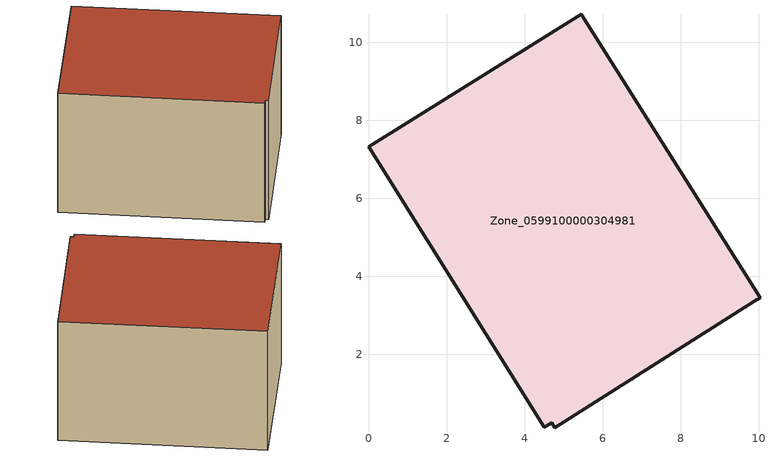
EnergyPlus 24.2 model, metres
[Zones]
Zone_0599100000304981
 floor ground (C_G): 4.51,0.13 0,7.32 5.45,10.72 10.04,3.44 9.89,3.36 4.78,0.12 4.69,0.25 z0
 wall outside (C_F): 0,7.32 4.51,0.13 4.69,0.25 4.78,0.12 9.89,3.36 10.04,3.44 5.45,10.72 0,7.32 z0:5.84
 roof outside (C_R): 10.04,3.44 5.45,10.72 0,7.32 4.51,0.13 4.69,0.25 4.78,0.12 9.89,3.36 z5.84
[BUILDING]
Pand.0599100000304981: North Axis=0; Terrain=City; Loads Convergence Tolerance Value=0.04; Temperature Convergence Tolerance Value=0.4; Solar Distribution=FullExterior; Maximum Number of Warmup Days=25; Minimum Number of Warmup Days=1
[Site:Location]
Rotterdam.The.Hague.AP_ZH_NLD Design_Conditions: Latitude=51.96; Longitude=4.45; Time Zone=1; Elevation=-4.5
[SITE:GROUNDTEMPERATURE:BUILDINGSURFACE]
18, 18, 18, 18, 18, 18, 18, 18, 18, 18, 18, 18
[MATERIAL] Thermal Absorptance=0.9; Solar Absorptance=0.7; Visible Absorptance=0.7
Name | Roughness | Thickness | Conductivity | Density | Specific Heat
G.TC.1965-1974 | MediumSmooth | 0.15 | 0.882353 | 540 | 1210
F.TC.1965-1974 | Rough | 0.3 | 0.697674 | 1920 | 840
R.TC.1965-1974 | MediumRough | 0.2 | 0.232558 | 1500 | 1000
[CONSTRUCTION]
C_G: G.TC.1965-1974
C_F: F.TC.1965-1974
C_R: R.TC.1965-1974
[ZONE]
Zone_0599100000304981: Type=1; Multiplier=1; Ceiling Height=Autocalculate; Volume=Autocalculate; Floor Area=autocalculate; Part of Total Floor Area=Yes
[ZONEINFILTRATION:DESIGNFLOWRATE]
Infil_Zone_0599100000304981: Zone or ZoneList or Space or SpaceList=Zone_0599100000304981; Schedule=AlwaysOn; Design Flow Rate Calculation Method=Flow/Area; Flow Rate per Floor Area=0.003; Constant Term Coefficient=1; Temperature Term Coefficient=0; Velocity Term Coefficient=0; Velocity Squared Term Coefficient=0
[HVACTEMPLATE:ZONE:IDEALLOADSAIRSYSTEM]
Zone_0599100000304981: Maximum Heating Supply Air Temperature=50; Minimum Cooling Supply Air Temperature=13; Maximum Heating Supply Air Humidity Ratio=0.0156; Minimum Cooling Supply Air Humidity Ratio=0.0077; Heating Limit=NoLimit; Cooling Limit=NoLimit; Dehumidification Control Type=ConstantSensibleHeatRatio; Cooling Sensible Heat Ratio=0.7; Dehumidification Setpoint=60; Humidification Control Type=None; Humidification Setpoint=30; Outdoor Air Method=None; Outdoor Air Flow Rate per Person=0.00944; Outdoor Air Flow Rate per Zone Floor Area=0; Outdoor Air Flow Rate per Zone=0; Demand Controlled Ventilation Type=None; Outdoor Air Economizer Type=NoEconomizer; Heat Recovery Type=None; Sensible Heat Recovery Effectiveness=0.7; Latent Heat Recovery Effectiveness=0.65
[ZONECONTROL:THERMOSTAT]
ThermostatControl_Zone_0599100000304981: Zone or ZoneList=Zone_0599100000304981; Control Type Schedule=DualSetpointControlType; Control 1=Thermostat_Zone_0599100000304981; Temperature Difference Between Cutout And Setpoint=0
[THERMOSTATSETPOINT:DUALSETPOINT]
Thermostat_Zone_0599100000304981: Heating Setpoint Temperature Schedule=HeatingSetpoint_Zone_0599100000304981; Cooling Setpoint Temperature Schedule=CoolingSetpoint_Zone_0599100000304981
[SCHEDULE:COMPACT]
HeatingSetpoint_Zone_0599100000304981: Through: 12/31, For: AllDays, Until: 24:00, 21
CoolingSetpoint_Zone_0599100000304981: Through: 12/31, For: AllDays, Until: 24:00, 24
DualSetpointControlType: Through: 12/31, For: AllDays, Until: 24:00, 4
AlwaysOn: Through: 12/31, For: AllDays, Until: 24:00, 1
